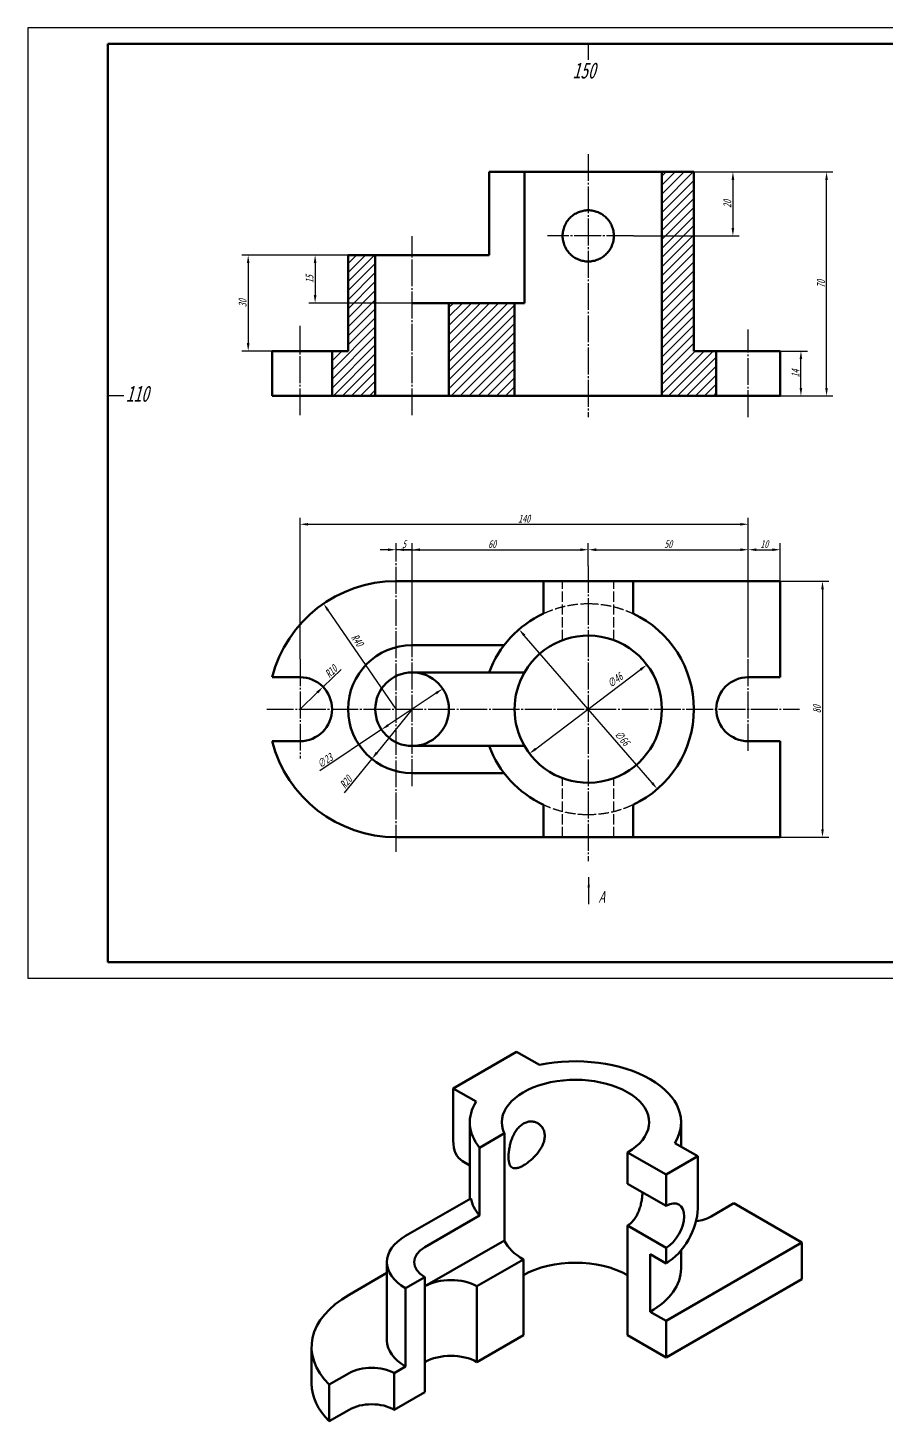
# Model space of a CAD drawing. Header units: millimetres. Extents: x -334 to 3025, y 133 to 867.
# Drawn here: x 2151.1 to 2419.2, y 145.9 to 581.2 of the extents above; entities that cross this region are included whole.
import ezdxf

# ---------------------------------------------------------------- set-up
doc = ezdxf.new("R2010")
doc.units = ezdxf.units.MM
doc.header["$LTSCALE"] = 0.8
doc.header["$PDMODE"] = 33
doc.header["$PDSIZE"] = 1.5
doc.linetypes.add('myCENTER', pattern=[18, 15, -1, 1, -1])
doc.linetypes.add('myHIDDEN', pattern=[5, 4, -1])
doc.layers.get('Defpoints').update_dxf_attribs({"lineweight": 20})
for name, color, linetype, lineweight in [('答案中心线', 1, 'myCENTER', 25), ('答案剖面线', 1, 'Continuous', 25), ('答案尺寸', 1, 'Continuous', 25), ('答案文字', 1, 'Continuous', 25), ('答案标注', 1, 'Continuous', 25), ('答案粗实线', 1, 'Continuous', 50), ('答案细实线', 1, 'Continuous', 25), ('答案虚线', 1, 'myHIDDEN', 25)]:
    doc.layers.add(name, color=color, linetype=linetype, lineweight=lineweight)
doc.styles.add('字母标注-2.5号', font='txt.shx', dxfattribs={"width": 0.7, "oblique": 15, "height": 2.5})
doc.styles.add('尺寸文字1-2.5号', font='SimSun.ttf', dxfattribs={"width": 0.7, "oblique": 15, "height": 2.5})
doc.dimstyles.new('尺寸25', dxfattribs={"dimtxt": 2.5, "dimasz": 2.5, "dimexe": 2, "dimexo": 0, "dimgap": 0.5, "dimtad": 1, "dimdec": 0, "dimdsep": 46, "dimtxsty": '尺寸文字1-2.5号', "dimcen": 0, "dimadec": 0, "dimazin": 0, "dimtfac": 1, "dimtdec": 0, "dimtmove": 0, "dimatfit": 3, "dimfxl": 0, "dimarcsym": 0})
pattern_1 = [(2e-12, (1262.2031, -1093.3789), (-6e-14, 2), [])]
pattern_2 = [(8e-13, (-1031.6647, 1200.489), (-3e-14, 2), [])]

# ---------------------------------------------------------------- blocks, each defined once
blk = doc.blocks.new('*D50')
at = {"layer": 'Defpoints', "color": 0}
for p in [(2243.32, 375.29), (2236.13, 368.34)]:
    blk.add_point(p, dxfattribs=at)
at = {"layer": '答案尺寸', "color": 0, "lineweight": -2}
for p, q in [((2243.32, 375.29), (2248.96, 380.75)), ((2236.13, 368.34), (2241.52, 373.55))]:
    blk.add_line(p, q, dxfattribs=at)
at = {"layer": '答案尺寸', "color": 0}
blk.add_solid([(2241.23, 373.85), (2241.81, 373.25), (2243.32, 375.29)], dxfattribs=at)
at = {"layer": '答案尺寸', "color": 0, "insert": (2245.82, 380.15), "char_height": 2.5, "attachment_point": 5, "rotation": 44.0777, "style": '尺寸文字1-2.5号'}
blk.add_mtext('R10', dxfattribs=at)
blk = doc.blocks.new('*D51')
at = {"layer": 'Defpoints', "color": 0}
for p in [(2280.69, 374.72), (2261.57, 361.95)]:
    blk.add_point(p, dxfattribs=at)
at = {"layer": '答案尺寸', "color": 0, "lineweight": -2}
for p, q in [((2278.62, 373.34), (2263.65, 363.34)), ((2261.57, 361.95), (2242.33, 349.09))]:
    blk.add_line(p, q, dxfattribs=at)
at = {"layer": '答案尺寸', "color": 0}
for points in [[(2278.38, 373.68), (2278.85, 372.99), (2280.69, 374.72)], [(2263.42, 363.68), (2263.88, 362.99), (2261.57, 361.95)]]:
    blk.add_solid(points, dxfattribs=at)
at = {"layer": '答案尺寸', "color": 0, "insert": (2243.88, 352.23), "char_height": 2.5, "attachment_point": 5, "rotation": 33.7504, "style": '尺寸文字1-2.5号'}
blk.add_mtext('∅23', dxfattribs=at)
blk = doc.blocks.new('*D52')
at = {"layer": 'Defpoints', "color": 0}
for p in [(2271.13, 368.34), (2258.55, 352.79)]:
    blk.add_point(p, dxfattribs=at)
at = {"layer": '答案尺寸', "color": 0, "lineweight": -2}
for p, q in [((2271.13, 368.34), (2260.12, 354.73)), ((2258.55, 352.79), (2249.94, 342.16))]:
    blk.add_line(p, q, dxfattribs=at)
at = {"layer": '答案尺寸', "color": 0}
blk.add_solid([(2259.8, 355), (2260.45, 354.47), (2258.55, 352.79)], dxfattribs=at)
at = {"layer": '答案尺寸', "color": 0, "insert": (2250.45, 345.57), "char_height": 2.5, "attachment_point": 5, "rotation": 51.0076, "style": '尺寸文字1-2.5号'}
blk.add_mtext('R20', dxfattribs=at)
blk = doc.blocks.new('*D53')
at = {"layer": 'Defpoints', "color": 0}
for p in [(2243.47, 401.3), (2266.13, 368.34)]:
    blk.add_point(p, dxfattribs=at)
at = {"layer": '答案尺寸', "color": 0, "lineweight": -2}
blk.add_line((2266.13, 368.34), (2244.89, 399.24), dxfattribs=at)
at = {"layer": '答案尺寸', "color": 0}
blk.add_solid([(2245.23, 399.47), (2244.55, 399), (2243.47, 401.3)], dxfattribs=at)
at = {"layer": '答案尺寸', "color": 0, "insert": (2254.03, 389.9), "char_height": 2.5, "attachment_point": 5, "rotation": 304.5059, "style": '尺寸文字1-2.5号'}
blk.add_mtext('R40', dxfattribs=at)
blk = doc.blocks.new('*D54')
at = {"layer": 'Defpoints', "color": 0}
for p in [(2266.13, 418.17), (2266.13, 414.91), (2271.13, 392.76)]:
    blk.add_point(p, dxfattribs=at)
at = {"layer": '答案尺寸', "color": 0, "lineweight": -2}
for p, q in [((2263.63, 418.17), (2261.13, 418.17)), ((2266.13, 414.91), (2266.13, 420.17)), ((2271.13, 418.17), (2266.13, 418.17)), ((2271.13, 392.76), (2271.13, 420.17)), ((2273.63, 418.17), (2276.13, 418.17))]:
    blk.add_line(p, q, dxfattribs=at)
at = {"layer": '答案尺寸', "color": 0}
for points in [[(2263.63, 418.59), (2263.63, 417.75), (2266.13, 418.17)], [(2273.63, 418.59), (2273.63, 417.75), (2271.13, 418.17)]]:
    blk.add_solid(points, dxfattribs=at)
at = {"layer": '答案尺寸', "color": 0, "insert": (2268.63, 419.92), "char_height": 2.5, "attachment_point": 5, "style": '尺寸文字1-2.5号'}
blk.add_mtext('5', dxfattribs=at)
blk = doc.blocks.new('*D55')
at = {"layer": 'Defpoints', "color": 0}
for p in [(2326.13, 418.17), (2266.13, 414.91), (2326.13, 413.15)]:
    blk.add_point(p, dxfattribs=at)
at = {"layer": '答案尺寸', "color": 0, "lineweight": -2}
for p, q in [((2266.13, 414.91), (2266.13, 420.17)), ((2268.63, 418.17), (2323.63, 418.17)), ((2326.13, 413.15), (2326.13, 420.17))]:
    blk.add_line(p, q, dxfattribs=at)
at = {"layer": '答案尺寸', "color": 0}
for points in [[(2268.63, 418.59), (2268.63, 417.75), (2266.13, 418.17)], [(2323.63, 418.59), (2323.63, 417.75), (2326.13, 418.17)]]:
    blk.add_solid(points, dxfattribs=at)
at = {"layer": '答案尺寸', "color": 0, "insert": (2296.13, 419.92), "char_height": 2.5, "attachment_point": 5, "style": '尺寸文字1-2.5号'}
blk.add_mtext('60', dxfattribs=at)
blk = doc.blocks.new('*D56')
at = {"layer": 'Defpoints', "color": 0}
for p in [(2376.13, 418.17), (2326.13, 413.15), (2376.13, 387.53)]:
    blk.add_point(p, dxfattribs=at)
at = {"layer": '答案尺寸', "color": 0, "lineweight": -2}
for p, q in [((2326.13, 413.15), (2326.13, 420.17)), ((2328.63, 418.17), (2373.63, 418.17)), ((2376.13, 387.53), (2376.13, 420.17))]:
    blk.add_line(p, q, dxfattribs=at)
at = {"layer": '答案尺寸', "color": 0}
for points in [[(2328.63, 418.59), (2328.63, 417.75), (2326.13, 418.17)], [(2373.63, 418.59), (2373.63, 417.75), (2376.13, 418.17)]]:
    blk.add_solid(points, dxfattribs=at)
at = {"layer": '答案尺寸', "color": 0, "insert": (2351.13, 419.92), "char_height": 2.5, "attachment_point": 5, "style": '尺寸文字1-2.5号'}
blk.add_mtext('50', dxfattribs=at)
blk = doc.blocks.new('*D57')
at = {"layer": 'Defpoints', "color": 0}
for p in [(2386.13, 418.17), (2386.13, 408.34), (2376.13, 387.53)]:
    blk.add_point(p, dxfattribs=at)
at = {"layer": '答案尺寸', "color": 0, "lineweight": -2}
for p, q in [((2376.13, 387.53), (2376.13, 420.17)), ((2378.63, 418.17), (2383.63, 418.17)), ((2386.13, 408.34), (2386.13, 420.17))]:
    blk.add_line(p, q, dxfattribs=at)
at = {"layer": '答案尺寸', "color": 0}
for points in [[(2378.63, 418.59), (2378.63, 417.75), (2376.13, 418.17)], [(2383.63, 418.59), (2383.63, 417.75), (2386.13, 418.17)]]:
    blk.add_solid(points, dxfattribs=at)
at = {"layer": '答案尺寸', "color": 0, "insert": (2381.13, 419.92), "char_height": 2.5, "attachment_point": 5, "style": '尺寸文字1-2.5号'}
blk.add_mtext('10', dxfattribs=at)
blk = doc.blocks.new('*D58')
at = {"layer": 'Defpoints', "color": 0}
for p in [(2376.13, 426.12), (2236.13, 384.56), (2376.13, 384.56)]:
    blk.add_point(p, dxfattribs=at)
at = {"layer": '答案尺寸', "color": 0, "lineweight": -2}
for p, q in [((2236.13, 384.56), (2236.13, 428.12)), ((2376.13, 384.56), (2376.13, 428.12)), ((2238.63, 426.12), (2373.63, 426.12))]:
    blk.add_line(p, q, dxfattribs=at)
at = {"layer": '答案尺寸', "color": 0}
for points in [[(2238.63, 426.53), (2238.63, 425.7), (2236.13, 426.12)], [(2373.63, 426.53), (2373.63, 425.7), (2376.13, 426.12)]]:
    blk.add_solid(points, dxfattribs=at)
at = {"layer": '答案尺寸', "color": 0, "insert": (2306.13, 427.87), "char_height": 2.5, "attachment_point": 5, "style": '尺寸文字1-2.5号'}
blk.add_mtext('140', dxfattribs=at)
blk = doc.blocks.new('*D59')
at = {"layer": 'Defpoints', "color": 0}
for p in [(2344.47, 382.21), (2307.79, 354.46)]:
    blk.add_point(p, dxfattribs=at)
at = {"layer": '答案尺寸', "color": 0, "lineweight": -2}
blk.add_line((2309.79, 355.97), (2342.48, 380.71), dxfattribs=at)
at = {"layer": '答案尺寸', "color": 0}
for points in [[(2342.23, 381.04), (2342.73, 380.37), (2344.47, 382.21)], [(2309.53, 356.3), (2310.04, 355.63), (2307.79, 354.46)]]:
    blk.add_solid(points, dxfattribs=at)
at = {"layer": '答案尺寸', "color": 0, "insert": (2334.46, 377.4), "char_height": 2.5, "attachment_point": 5, "rotation": 37.1159, "style": '尺寸文字1-2.5号'}
blk.add_mtext('∅46', dxfattribs=at)
blk = doc.blocks.new('*D60')
at = {"layer": 'Defpoints', "color": 0}
for p in [(2304.53, 393.28), (2347.73, 343.39)]:
    blk.add_point(p, dxfattribs=at)
at = {"layer": '答案尺寸', "color": 0, "lineweight": -2}
blk.add_line((2346.1, 345.28), (2306.17, 391.39), dxfattribs=at)
at = {"layer": '答案尺寸', "color": 0}
for points in [[(2306.48, 391.67), (2305.85, 391.12), (2304.53, 393.28)], [(2346.41, 345.55), (2345.78, 345.01), (2347.73, 343.39)]]:
    blk.add_solid(points, dxfattribs=at)
at = {"layer": '答案尺寸', "color": 0, "insert": (2336.71, 359.33), "char_height": 2.5, "attachment_point": 5, "rotation": 310.8893, "style": '尺寸文字1-2.5号'}
blk.add_mtext('∅66', dxfattribs=at)
blk = doc.blocks.new('*D61')
at = {"layer": 'Defpoints', "color": 0}
for p in [(2386.13, 408.34), (2386.13, 328.34), (2399.3, 328.34)]:
    blk.add_point(p, dxfattribs=at)
at = {"layer": '答案尺寸', "color": 0, "lineweight": -2}
for p, q in [((2386.13, 408.34), (2401.3, 408.34)), ((2399.3, 405.84), (2399.3, 330.84)), ((2386.13, 328.34), (2401.3, 328.34))]:
    blk.add_line(p, q, dxfattribs=at)
at = {"layer": '答案尺寸', "color": 0}
for points in [[(2398.89, 405.84), (2399.72, 405.84), (2399.3, 408.34)], [(2398.89, 330.84), (2399.72, 330.84), (2399.3, 328.34)]]:
    blk.add_solid(points, dxfattribs=at)
at = {"layer": '答案尺寸', "color": 0, "insert": (2397.55, 368.34), "char_height": 2.5, "attachment_point": 5, "rotation": 90, "style": '尺寸文字1-2.5号'}
blk.add_mtext('80', dxfattribs=at)
blk = doc.blocks.new('*D62')
at = {"layer": 'Defpoints', "color": 0}
for p in [(2251.13, 510.24), (2240.84, 495.24), (2271.13, 495.24)]:
    blk.add_point(p, dxfattribs=at)
at = {"layer": '答案尺寸', "color": 0, "lineweight": -2}
for p, q in [((2251.13, 510.24), (2238.84, 510.24)), ((2240.84, 507.74), (2240.84, 497.74)), ((2271.13, 495.24), (2238.84, 495.24))]:
    blk.add_line(p, q, dxfattribs=at)
at = {"layer": '答案尺寸', "color": 0}
for points in [[(2240.42, 507.74), (2241.26, 507.74), (2240.84, 510.24)], [(2240.42, 497.74), (2241.26, 497.74), (2240.84, 495.24)]]:
    blk.add_solid(points, dxfattribs=at)
at = {"layer": '答案尺寸', "color": 0, "insert": (2239.09, 502.74), "char_height": 2.5, "attachment_point": 5, "rotation": 90, "style": '尺寸文字1-2.5号'}
blk.add_mtext('15', dxfattribs=at)
blk = doc.blocks.new('*D63')
at = {"layer": 'Defpoints', "color": 0}
for p in [(2251.13, 510.24), (2219.94, 480.24), (2227.4, 480.24)]:
    blk.add_point(p, dxfattribs=at)
at = {"layer": '答案尺寸', "color": 0, "lineweight": -2}
for p, q in [((2251.13, 510.24), (2217.94, 510.24)), ((2219.94, 507.74), (2219.94, 482.74)), ((2227.4, 480.24), (2217.94, 480.24))]:
    blk.add_line(p, q, dxfattribs=at)
at = {"layer": '答案尺寸', "color": 0}
for points in [[(2219.52, 507.74), (2220.35, 507.74), (2219.94, 510.24)], [(2219.52, 482.74), (2220.35, 482.74), (2219.94, 480.24)]]:
    blk.add_solid(points, dxfattribs=at)
at = {"layer": '答案尺寸', "color": 0, "insert": (2218.19, 495.24), "char_height": 2.5, "attachment_point": 5, "rotation": 90, "style": '尺寸文字1-2.5号'}
blk.add_mtext('30', dxfattribs=at)
blk = doc.blocks.new('*D64')
at = {"layer": 'Defpoints', "color": 0}
for p in [(2359.13, 536.24), (2340.24, 516.24), (2371.32, 516.24)]:
    blk.add_point(p, dxfattribs=at)
at = {"layer": '答案尺寸', "color": 0, "lineweight": -2}
for p, q in [((2359.13, 536.24), (2373.32, 536.24)), ((2371.32, 533.74), (2371.32, 518.74)), ((2340.24, 516.24), (2373.32, 516.24))]:
    blk.add_line(p, q, dxfattribs=at)
at = {"layer": '答案尺寸', "color": 0}
for points in [[(2370.9, 533.74), (2371.74, 533.74), (2371.32, 536.24)], [(2370.9, 518.74), (2371.74, 518.74), (2371.32, 516.24)]]:
    blk.add_solid(points, dxfattribs=at)
at = {"layer": '答案尺寸', "color": 0, "insert": (2369.57, 526.24), "char_height": 2.5, "attachment_point": 5, "rotation": 90, "style": '尺寸文字1-2.5号'}
blk.add_mtext('20', dxfattribs=at)
blk = doc.blocks.new('*D65')
at = {"layer": 'Defpoints', "color": 0}
for p in [(2386.13, 480.24), (2392.57, 480.24), (2386.13, 466.24)]:
    blk.add_point(p, dxfattribs=at)
at = {"layer": '答案尺寸', "color": 0, "lineweight": -2}
for p, q in [((2386.13, 480.24), (2394.57, 480.24)), ((2392.57, 468.74), (2392.57, 477.74)), ((2386.13, 466.24), (2394.57, 466.24))]:
    blk.add_line(p, q, dxfattribs=at)
at = {"layer": '答案尺寸', "color": 0}
for points in [[(2392.15, 477.74), (2392.98, 477.74), (2392.57, 480.24)], [(2392.15, 468.74), (2392.98, 468.74), (2392.57, 466.24)]]:
    blk.add_solid(points, dxfattribs=at)
at = {"layer": '答案尺寸', "color": 0, "insert": (2390.82, 473.24), "char_height": 2.5, "attachment_point": 5, "rotation": 90, "style": '尺寸文字1-2.5号'}
blk.add_mtext('14', dxfattribs=at)
blk = doc.blocks.new('*D66')
at = {"layer": 'Defpoints', "color": 0}
for p in [(2359.13, 536.24), (2400.57, 536.24), (2386.13, 466.24)]:
    blk.add_point(p, dxfattribs=at)
at = {"layer": '答案尺寸', "color": 0, "lineweight": -2}
for p, q in [((2359.13, 536.24), (2402.57, 536.24)), ((2400.57, 468.74), (2400.57, 533.74)), ((2386.13, 466.24), (2402.57, 466.24))]:
    blk.add_line(p, q, dxfattribs=at)
at = {"layer": '答案尺寸', "color": 0}
for points in [[(2400.15, 533.74), (2400.98, 533.74), (2400.57, 536.24)], [(2400.15, 468.74), (2400.98, 468.74), (2400.57, 466.24)]]:
    blk.add_solid(points, dxfattribs=at)
at = {"layer": '答案尺寸', "color": 0, "insert": (2398.82, 501.24), "char_height": 2.5, "attachment_point": 5, "rotation": 90, "style": '尺寸文字1-2.5号'}
blk.add_mtext('70', dxfattribs=at)

msp = doc.modelspace()

# ---------------------------------------------------------------- hatches: boundary and pattern name
at = {"layer": '答案剖面线'}
h = msp.add_hatch(dxfattribs=at)
h.set_pattern_fill('_USER', color=256, scale=2, angle=45, style=0, pattern_type=0)
h.set_pattern_definition([(45, (-342.1336, -71.816), (-1.4142136, 1.4142136), [])])
h.paths.add_polyline_path([(2359.13, 480.24), (2359.13, 536.24), (2349.13, 536.24), (2349.13, 466.24), (2366.13, 466.24), (2366.13, 480.24)])
h.paths.add_polyline_path([(2303.13, 495.24), (2282.63, 495.24), (2282.63, 466.24), (2303.13, 466.24)])
h.paths.add_polyline_path([(2259.63, 466.24), (2259.63, 510.24), (2251.13, 510.24), (2251.13, 480.24), (2246.13, 480.24), (2246.13, 466.24)])
at = {"layer": '答案剖面线', "extrusion": (0.707107, 0.408248, -0.57735)}
h = msp.add_hatch(dxfattribs=at)
h.set_pattern_fill('_USER', color=256, scale=2, angle=45, style=0, pattern_type=0)
h.set_pattern_definition(pattern_2)
h.paths.add_polyline_path([(-990.65, 1241.5), (-978.63, 1229.48), (-970.15, 1237.97), (-982.17, 1249.99)])
h = msp.add_hatch(dxfattribs=at)
h.set_pattern_fill('_USER', color=256, scale=2, angle=45, style=0, pattern_type=0)
h.set_pattern_definition(pattern_2)
h.paths.add_polyline_path([(-1016.82, 1205.44), (-1009.74, 1198.37), (-989.95, 1218.17), (-1001.97, 1230.19), (-1006.21, 1225.94), (-1001.26, 1221)])
at = {"layer": '答案剖面线', "extrusion": (0.707107, -0.408248, 0.57735)}
h = msp.add_hatch(dxfattribs=at)
h.set_pattern_fill('_USER', color=256, scale=2, angle=45, style=0, pattern_type=0)
h.set_pattern_definition(pattern_1)
h.paths.add_polyline_path([(1302.51, -1133.68), (1323.01, -1113.18), (1308.52, -1098.68), (1288.01, -1119.19)])
h = msp.add_hatch(dxfattribs=at)
h.set_pattern_fill('_USER', color=256, scale=2, angle=45, style=0, pattern_type=0)
h.set_pattern_definition(pattern_1)
h.paths.add_polyline_path([(1271.75, -1102.92), (1302.86, -1071.81), (1296.85, -1065.8), (1275.64, -1087.01), (1272.1, -1083.48), (1262.2, -1093.38)])
at = {"layer": '答案剖面线', "extrusion": (0.707107, 0.408248, -0.57735)}
h = msp.add_hatch(dxfattribs=at)
h.set_pattern_fill('_USER', color=256, scale=2, angle=45, style=0, pattern_type=0)
h.set_pattern_definition(pattern_2)
h.paths.add_polyline_path([(-1019.64, 1188.47), (-1009.74, 1198.37), (-1021.77, 1210.39), (-1031.66, 1200.49)])

# ---------------------------------------------------------------- linework, layer by layer
at = {"layer": '答案中心线', "ltscale": 0.7}
for p, q in [((2326.13, 541.8), (2326.13, 459.59)), ((2271.13, 460.18), (2271.13, 516.18)), ((2340.24, 516.24), (2313.39, 516.24)), ((2236.13, 460.18), (2236.13, 488.18)), ((2376.13, 459.59), (2376.13, 486.99)), ((2266.13, 323.79), (2266.13, 414.91)), ((2326.13, 413.15), (2326.13, 320.81)), ((2271.13, 344.28), (2271.13, 392.76)), ((2376.13, 355.36), (2376.13, 387.53)), ((2236.13, 383.96), (2236.13, 384.56)), ((2236.13, 383.96), (2236.13, 352.98)), ((2225.71, 368.34), (2392.13, 368.34))]:
    msp.add_line(p, q, dxfattribs=at)
at = {"layer": '答案标注'}
for p, q in [((2326.29, 311.27), (2326.29, 315.82)), ((2326.29, 307.37), (2326.29, 311.27))]:
    msp.add_line(p, q, dxfattribs=at)
msp.add_lwpolyline([(2326.29, 315.82, 0, 0.7, 0), (2326.29, 312.59, 0.7, 0.7, 0)], format="xyseb", dxfattribs=at)
at = {"layer": '答案粗实线'}
for p, q in [((2566.13, 576.24), (2176.13, 576.24)), ((2176.13, 576.24), (2176.13, 289.24)), ((2266.13, 408.34), (2312.13, 408.34)), ((2312.13, 408.34), (2340.13, 408.34)), ((2312.13, 408.34), (2312.13, 398.22)), ((2340.13, 408.34), (2386.13, 408.34)), ((2340.13, 408.34), (2340.13, 398.22)), ((2386.13, 408.34), (2386.13, 378.34)), ((2271.13, 388.34), (2299.88, 388.34)), ((2271.13, 379.84), (2295.2, 379.84)), ((2295.2, 379.84), (2306.21, 379.84)), ((2236.13, 378.34), (2227.4, 378.34)), ((2386.13, 378.34), (2376.13, 378.34)), ((2227.4, 358.34), (2236.13, 358.34)), ((2376.13, 358.34), (2386.13, 358.34)), ((2386.13, 358.34), (2386.13, 328.34)), ((2295.2, 356.84), (2271.13, 356.84)), ((2306.21, 356.84), (2295.2, 356.84)), ((2299.88, 348.34), (2271.13, 348.34)), ((2312.13, 328.34), (2312.13, 338.45)), ((2340.13, 328.34), (2340.13, 338.45)), ((2312.13, 328.34), (2266.13, 328.34)), ((2312.13, 328.34), (2340.13, 328.34)), ((2386.13, 328.34), (2340.13, 328.34)), ((2176.13, 289.24), (2566.13, 289.24))]:
    msp.add_line(p, q, dxfattribs=at)
at = {"layer": '答案粗实线', "extrusion": (0, 1, 0)}
for p, q in [((2295.2, 510.24), (2295.2, 536.24)), ((2295.2, 536.24), (2306.21, 536.24)), ((2306.21, 536.24), (2306.21, 495.24)), ((2306.21, 536.24), (2349.13, 536.24)), ((2349.13, 536.24), (2349.13, 466.24)), ((2359.13, 536.24), (2349.13, 536.24)), ((2359.13, 480.24), (2359.13, 536.24)), ((2251.13, 510.24), (2251.13, 480.24)), ((2259.63, 510.24), (2251.13, 510.24)), ((2259.63, 510.24), (2271.13, 510.24)), ((2259.63, 466.24), (2259.63, 510.24)), ((2271.13, 510.24), (2295.2, 510.24)), ((2271.13, 495.24), (2282.63, 495.24)), ((2282.63, 495.24), (2282.63, 466.24)), ((2303.13, 495.24), (2282.63, 495.24)), ((2306.21, 495.24), (2303.13, 495.24)), ((2303.13, 466.24), (2303.13, 495.24)), ((2227.4, 466.24), (2227.4, 480.24)), ((2236.13, 480.24), (2227.4, 480.24)), ((2246.13, 480.24), (2236.13, 480.24)), ((2246.13, 480.24), (2246.13, 466.24)), ((2251.13, 480.24), (2246.13, 480.24)), ((2366.13, 480.24), (2359.13, 480.24)), ((2376.13, 480.24), (2366.13, 480.24)), ((2366.13, 466.24), (2366.13, 480.24)), ((2386.13, 480.24), (2376.13, 480.24)), ((2386.13, 466.24), (2386.13, 480.24)), ((2227.4, 466.24), (2236.13, 466.24)), ((2246.13, 466.24), (2236.13, 466.24)), ((2246.13, 466.24), (2259.63, 466.24)), ((2282.63, 466.24), (2259.63, 466.24)), ((2282.63, 466.24), (2303.13, 466.24)), ((2349.13, 466.24), (2303.13, 466.24)), ((2349.13, 466.24), (2366.13, 466.24)), ((2376.13, 466.24), (2366.13, 466.24)), ((2376.13, 466.24), (2386.13, 466.24))]:
    msp.add_line(p, q, dxfattribs=at)
at = {"layer": '答案粗实线', "extrusion": (2.77556e-17, 0.816497, 0.57735)}
for p, q in [((2283.97, 249.86, -25.35), (2303.77, 261.29, -41.51)), ((2303.77, 261.29, -41.51), (2310.92, 257.16, -35.67)), ((2283.97, 233.53, -36.89), (2283.97, 249.86, -25.35)), ((2283.97, 249.86, -25.35), (2291.12, 245.73, -19.5)), ((2289.15, 215.29, -27.27), (2289.15, 239.25, -10.33)), ((2292.15, 231.31, 0.88), (2299.94, 235.81, -5.47)), ((2299.94, 235.81, -5.47), (2299.94, 202.33, -29.15)), ((2355.15, 231.62, -15.72), (2355.15, 239.25, -10.33)), ((2292.15, 210.08, -14.13), (2292.15, 231.31, 0.88)), ((2360.34, 228.63, 4.68), (2353.18, 232.76, -1.16)), ((2289.15, 225.8, -43.11), (2286.87, 227.12, -44.98)), ((2338.42, 229.86, 2.94), (2338.42, 220.06, -3.98)), ((2350.44, 222.92, 12.76), (2338.42, 229.86, 2.94)), ((2350.44, 222.92, 12.76), (2360.34, 228.63, 4.68)), ((2360.34, 228.63, 4.68), (2360.34, 212.3, -6.87)), ((2350.44, 213.12, 5.83), (2350.44, 222.92, 12.76)), ((2338.42, 220.06, -3.98), (2350.44, 213.12, 5.83)), ((2269.12, 203.73, -5.14), (2289.45, 215.47, -21.74)), ((2364.58, 209.85, -65.76), (2371.65, 213.93, -71.53)), ((2371.65, 213.93, -71.53), (2392.86, 201.69, -54.21)), ((2275.13, 200.26, -0.23), (2292.15, 210.08, -14.13)), ((2338.42, 206.99, -13.22), (2338.42, 172.7, -37.47)), ((2350.44, 200.05, -3.41), (2338.42, 206.99, -13.22)), ((2299.94, 202.33, -29.15), (2275.13, 188.01, -8.89)), ((2392.86, 201.69, -54.21), (2350.44, 177.19, -19.57)), ((2392.86, 190.26, -62.3), (2392.86, 201.69, -54.21)), ((2305.89, 196.38, -20.73), (2291.39, 188.01, -8.89)), ((2305.89, 172.7, -37.47), (2305.89, 196.38, -20.73)), ((2345.49, 198.01, -10.91), (2350.44, 195.16, -6.87)), ((2345.49, 180.05, -23.61), (2345.49, 198.01, -10.91)), ((2350.44, 195.16, -6.87), (2350.44, 200.05, -3.41)), ((2355.15, 193.52, -42.67), (2355.15, 199.26, -38.61)), ((2251.44, 185.36, -31.12), (2263.26, 192.18, -40.77)), ((2263.26, 171.07, -10.91), (2263.26, 195.56, 6.41)), ((2275.13, 190.87, 13.05), (2269.12, 187.4, 17.96)), ((2269.12, 187.4, 17.96), (2269.12, 162.9, 0.63)), ((2275.13, 154.94, -12.36), (2275.13, 190.87, 13.05)), ((2291.39, 188.01, -8.89), (2291.39, 164.33, -25.63)), ((2350.44, 165.76, -27.66), (2392.86, 190.26, -62.3)), ((2350.44, 177.19, -19.57), (2345.49, 180.05, -23.61)), ((2350.44, 165.76, -27.66), (2350.44, 177.19, -19.57)), ((2291.39, 164.33, -25.63), (2305.89, 172.7, -37.47)), ((2338.42, 172.7, -37.47), (2350.44, 165.76, -27.66)), ((2239.73, 157.6, -16.11), (2239.73, 169.03, -8.03)), ((2269.12, 162.9, 0.63), (2265.58, 160.86, 3.52)), ((2251.44, 160.86, 3.52), (2245.27, 157.3, 8.56)), ((2245.27, 145.87, 0.48), (2245.27, 157.3, 8.56)), ((2265.58, 160.86, 3.52), (2265.58, 149.43, -4.56)), ((2265.58, 149.43, -4.56), (2275.13, 154.94, -12.36)), ((2245.27, 145.87, 0.48), (2251.44, 149.43, -4.56))]:
    msp.add_line(p, q, dxfattribs=at)
at = {"layer": '答案粗实线'}
for centre, radius, start, end in [((2266.13, 368.34), 40, 90, 165.5225), ((2326.13, 368.34), 33, 115.1027, 159.6053), ((2326.13, 368.34), 33, 295.1027, 64.8973), ((2271.13, 368.34), 20, 90, 270), ((2326.13, 368.34), 23, 210, 150), ((2271.13, 368.34), 11.5, 90, 270), ((2271.13, 368.34), 11.5, 270, 90), ((2326.13, 368.34), 23, 150, 210), ((2236.13, 368.34), 10, 270, 90), ((2376.13, 368.34), 10, 90, 270), ((2266.13, 368.34), 40, 194.4775, 270), ((2326.13, 368.34), 33, 200.3947, 244.8973)]:
    msp.add_arc(centre, radius, start, end, dxfattribs=at)
at = {"layer": '答案粗实线', "extrusion": (-2.77556e-17, -0.816497, -0.57735)}
for centre, radius, start, end in [((2322.15, -146.57, -189.38), 33, 250.1027, 19.8973), ((2322.15, -146.57, -189.38), 23, 165, 45), ((2322.15, -146.57, -189.38), 33, 155.3947, 199.8973), ((2283.26, -107.68, -163.38), 20, 135, 225), ((2283.26, -107.68, -163.38), 11.5, 135, 225), ((2283.26, -107.68, -148.38), 11.5, 225, 315), ((2279.73, -104.14, -133.38), 40, 149.4775, 225), ((2283.26, -107.68, -133.38), 20, 135, 180)]:
    msp.add_arc(centre, radius, start, end, dxfattribs=at)
at = {"layer": '答案粗实线', "extrusion": (0.707107, -0.408248, 0.57735)}
for centre, start, end in [((1354.13, -1114.59, 1498.37), 135, 180), ((1354.13, -1114.59, 1578.37), 225, 315)]:
    msp.add_arc(centre, 14, start, end, dxfattribs=at)
at = {"layer": '答案粗实线', "extrusion": (2.77556e-17, 0.816497, 0.57735)}
for centre, radius, start, end in [((-2322.15, -146.57, 163.38), 33, 7.6948, 24.6053), ((-2357.51, -181.92, 133.38), 10, 103.3034, 135), ((-2322.15, -146.57, 148.38), 23, 15, 45), ((-2322.15, -146.57, 119.38), 23, 225, 315), ((-2322.15, -146.57, 133.38), 33, 135, 180), ((-2283.26, -107.68, 119.38), 11.5, 225, 315), ((-2258.51, -82.93, 133.38), 10, 225, 315), ((-2279.73, -104.14, 119.38), 40, 0, 30.5225), ((-2258.51, -82.93, 119.38), 10, 225, 315)]:
    msp.add_arc(centre, radius, start, end, dxfattribs=at)
at = {"layer": '答案粗实线', "extrusion": (-0.707107, 0.408248, -0.57735)}
msp.add_arc((-1354.13, -1114.59, -1578.37), 8, 135, 315, dxfattribs=at)
at = {"layer": '答案粗实线'}
for points, knots in [([(2318.13, 516.24), (2318.13, 516.75), (2318.18, 517.27), (2318.39, 518.31), (2318.54, 518.82), (2318.95, 519.81), (2319.21, 520.28), (2319.79, 521.15), (2320.12, 521.55), (2320.83, 522.25), (2321.23, 522.58), (2322.1, 523.17), (2322.57, 523.42), (2323.55, 523.83), (2324.07, 523.99), (2325.1, 524.19), (2325.63, 524.24), (2326.64, 524.24), (2327.16, 524.19), (2328.2, 523.99), (2328.71, 523.83), (2329.7, 523.42), (2330.17, 523.17), (2331.04, 522.58), (2331.44, 522.25), (2332.14, 521.55), (2332.47, 521.15), (2333.06, 520.28), (2333.31, 519.81), (2333.72, 518.82), (2333.88, 518.31), (2334.08, 517.27), (2334.13, 516.75), (2334.13, 515.74), (2334.08, 515.21), (2333.88, 514.18), (2333.72, 513.66), (2333.31, 512.68), (2333.06, 512.21), (2332.47, 511.34), (2332.14, 510.94), (2331.44, 510.23), (2331.04, 509.9), (2330.17, 509.32), (2329.7, 509.06), (2328.71, 508.65), (2328.2, 508.5), (2327.16, 508.29), (2326.64, 508.24), (2325.63, 508.24), (2325.1, 508.29), (2324.07, 508.5), (2323.55, 508.65), (2322.57, 509.06), (2322.1, 509.32), (2321.23, 509.9), (2320.83, 510.23), (2320.12, 510.94), (2319.79, 511.34), (2319.21, 512.21), (2318.95, 512.68), (2318.54, 513.66), (2318.39, 514.18), (2318.18, 515.21), (2318.13, 515.74), (2318.13, 516.24)], [0, 0, 0, 0, 1.52102, 1.52102, 3.042039, 3.042039, 4.563059, 4.563059, 6.084079, 6.084079, 7.604254, 7.604254, 9.124428, 9.124428, 10.644603, 10.644603, 12.164778, 12.164778, 13.684953, 13.684953, 15.205128, 15.205128, 16.725303, 16.725303, 18.245477, 18.245477, 19.766497, 19.766497, 21.287517, 21.287517, 22.808536, 22.808536, 24.329556, 24.329556, 25.850576, 25.850576, 27.371595, 27.371595, 28.892615, 28.892615, 30.413635, 30.413635, 31.93381, 31.93381, 33.453984, 33.453984, 34.974159, 34.974159, 36.494334, 36.494334, 38.014509, 38.014509, 39.534684, 39.534684, 41.054859, 41.054859, 42.575034, 42.575034, 44.096053, 44.096053, 45.617073, 45.617073, 47.138093, 47.138093, 48.659112, 48.659112, 48.659112, 48.659112]), ([(2305.89, 238.84, -30.54), (2306.25, 239.04, -30.83), (2306.63, 239.21, -31.15), (2307.41, 239.44, -31.83), (2307.81, 239.5, -32.19), (2308.6, 239.51, -32.92), (2308.99, 239.47, -33.29), (2309.73, 239.27, -34.03), (2310.08, 239.13, -34.4), (2310.7, 238.76, -35.11), (2311, 238.54, -35.48), (2311.54, 237.99, -36.21), (2311.78, 237.68, -36.59), (2312.17, 236.99, -37.31), (2312.32, 236.61, -37.66), (2312.51, 235.81, -38.34), (2312.56, 235.4, -38.66), (2312.56, 234.57, -39.24), (2312.51, 234.13, -39.53), (2312.32, 233.23, -40.05), (2312.17, 232.77, -40.29), (2311.78, 231.86, -40.7), (2311.54, 231.4, -40.87), (2311, 230.53, -41.14), (2310.7, 230.1, -41.23), (2310.08, 229.31, -41.34), (2309.73, 228.92, -41.35), (2308.99, 228.15, -41.29), (2308.6, 227.79, -41.21), (2307.81, 227.1, -40.95), (2307.41, 226.79, -40.78), (2306.63, 226.23, -40.34), (2306.25, 225.98, -40.07), (2305.89, 225.77, -39.78)], [12.164778, 12.164778, 12.164778, 12.164778, 13.684953, 13.684953, 15.205128, 15.205128, 16.725303, 16.725303, 18.245477, 18.245477, 19.766497, 19.766497, 21.287517, 21.287517, 22.808536, 22.808536, 24.329556, 24.329556, 25.850576, 25.850576, 27.371595, 27.371595, 28.892615, 28.892615, 30.413635, 30.413635, 31.93381, 31.93381, 33.453984, 33.453984, 34.974159, 34.974159, 36.494334, 36.494334, 36.494334, 36.494334]), ([(2301.25, 228.45, -29.71), (2301.25, 228.87, -29.42), (2301.27, 229.32, -29.16), (2301.36, 230.28, -28.72), (2301.43, 230.79, -28.54), (2301.62, 231.82, -28.29), (2301.74, 232.34, -28.22), (2302.03, 233.36, -28.15), (2302.2, 233.86, -28.17), (2302.57, 234.8, -28.27), (2302.79, 235.27, -28.36), (2303.28, 236.17, -28.63), (2303.56, 236.6, -28.8), (2304.16, 237.39, -29.21), (2304.49, 237.75, -29.44), (2305.17, 238.37, -29.97), (2305.53, 238.63, -30.25), (2305.89, 238.84, -30.54)], [0, 0, 0, 0, 1.52102, 1.52102, 3.042039, 3.042039, 4.563059, 4.563059, 6.084079, 6.084079, 7.604254, 7.604254, 9.124428, 9.124428, 10.644603, 10.644603, 12.164778, 12.164778, 12.164778, 12.164778]), ([(2305.89, 225.77, -39.78), (2305.53, 225.57, -39.49), (2305.17, 225.39, -39.15), (2304.49, 225.1, -38.39), (2304.16, 225, -37.97), (2303.56, 224.88, -37.09), (2303.28, 224.86, -36.63), (2302.79, 224.91, -35.69), (2302.57, 224.98, -35.21), (2302.2, 225.2, -34.29), (2302.03, 225.35, -33.82), (2301.74, 225.75, -32.88), (2301.62, 225.99, -32.41), (2301.43, 226.57, -31.52), (2301.36, 226.91, -31.11), (2301.27, 227.64, -30.35), (2301.25, 228.04, -30.01), (2301.25, 228.45, -29.71)], [36.494334, 36.494334, 36.494334, 36.494334, 38.014509, 38.014509, 39.534684, 39.534684, 41.054859, 41.054859, 42.575034, 42.575034, 44.096053, 44.096053, 45.617073, 45.617073, 47.138093, 47.138093, 48.659112, 48.659112, 48.659112, 48.659112]), ([(2338.42, 206.99, -13.22), (2338.77, 207.2, -13.51), (2339.13, 207.46, -13.8), (2339.82, 208.08, -14.32), (2340.14, 208.44, -14.56), (2340.74, 209.23, -14.96), (2341.02, 209.66, -15.14), (2341.51, 210.57, -15.4), (2341.73, 211.04, -15.49), (2342.1, 211.97, -15.59), (2342.27, 212.47, -15.61), (2342.56, 213.49, -15.55), (2342.68, 214.02, -15.47), (2342.87, 215.04, -15.22), (2342.94, 215.55, -15.04), (2343.04, 216.51, -14.61), (2343.06, 216.96, -14.34), (2343.06, 217.38, -14.05)], [12.164778, 12.164778, 12.164778, 12.164778, 13.684953, 13.684953, 15.205128, 15.205128, 16.725303, 16.725303, 18.245477, 18.245477, 19.766497, 19.766497, 21.287517, 21.287517, 22.808536, 22.808536, 24.329556, 24.329556, 24.329556, 24.329556])]:
    msp.add_open_spline(points, degree=3, knots=knots, dxfattribs=at)
at = {"layer": '答案细实线'}
for p, q in [((2571.13, 581.24), (2151.13, 581.24)), ((2151.13, 581.24), (2151.13, 284.24)), ((2326.13, 576.24), (2326.13, 571.24)), ((2181.13, 466.24), (2176.13, 466.24)), ((2151.13, 284.24), (2571.13, 284.24))]:
    msp.add_line(p, q, dxfattribs=at)
at = {"layer": '答案虚线'}
for p, q in [((2318.13, 389.9), (2318.13, 408.34)), ((2334.13, 389.9), (2334.13, 408.34)), ((2318.13, 328.34), (2318.13, 346.77)), ((2334.13, 328.34), (2334.13, 346.77))]:
    msp.add_line(p, q, dxfattribs=at)
for points, knots in [([(2312.13, 398.22), (2312.13, 398.22), (2312.22, 398.26), (2312.58, 398.42), (2312.85, 398.55), (2313.57, 398.85), (2314.01, 399.03), (2315.04, 399.42), (2315.62, 399.62), (2316.85, 400.01), (2317.54, 400.21), (2319.06, 400.58), (2319.88, 400.75), (2321.6, 401.04), (2322.51, 401.15), (2324.32, 401.3), (2325.24, 401.34), (2326.13, 401.34)], [0, 0, 0, 0, 2.675808, 2.675808, 5.351616, 5.351616, 8.027424, 8.027424, 10.703232, 10.703232, 13.375542, 13.375542, 16.047851, 16.047851, 18.72016, 18.72016, 21.392469, 21.392469, 21.392469, 21.392469]), ([(2326.13, 401.34), (2327.02, 401.34), (2327.94, 401.3), (2329.76, 401.15), (2330.66, 401.04), (2332.38, 400.75), (2333.2, 400.58), (2334.72, 400.21), (2335.42, 400.01), (2336.65, 399.62), (2337.23, 399.42), (2338.25, 399.03), (2338.7, 398.85), (2339.41, 398.55), (2339.69, 398.42), (2340.05, 398.26), (2340.13, 398.22), (2340.13, 398.22)], [21.392469, 21.392469, 21.392469, 21.392469, 24.064778, 24.064778, 26.737088, 26.737088, 29.409397, 29.409397, 32.081706, 32.081706, 34.757514, 34.757514, 37.433322, 37.433322, 40.10913, 40.10913, 42.784938, 42.784938, 42.784938, 42.784938]), ([(2326.13, 335.34), (2325.24, 335.34), (2324.32, 335.37), (2322.51, 335.52), (2321.6, 335.64), (2319.88, 335.92), (2319.06, 336.09), (2317.54, 336.46), (2316.85, 336.66), (2315.62, 337.05), (2315.04, 337.25), (2314.01, 337.64), (2313.57, 337.82), (2312.85, 338.12), (2312.58, 338.25), (2312.22, 338.41), (2312.13, 338.45), (2312.13, 338.45)], [-21.392469, -21.392469, -21.392469, -21.392469, -18.72016, -18.72016, -16.047851, -16.047851, -13.375542, -13.375542, -10.703232, -10.703232, -8.027424, -8.027424, -5.351616, -5.351616, -2.675808, -2.675808, 0, 0, 0, 0]), ([(2340.13, 338.45), (2340.13, 338.45), (2340.05, 338.41), (2339.69, 338.25), (2339.41, 338.12), (2338.7, 337.82), (2338.25, 337.64), (2337.23, 337.25), (2336.65, 337.05), (2335.42, 336.66), (2334.72, 336.46), (2333.2, 336.09), (2332.38, 335.92), (2330.66, 335.64), (2329.76, 335.52), (2327.94, 335.37), (2327.02, 335.34), (2326.13, 335.34)], [-42.784938, -42.784938, -42.784938, -42.784938, -40.10913, -40.10913, -37.433322, -37.433322, -34.757514, -34.757514, -32.081706, -32.081706, -29.409397, -29.409397, -26.737088, -26.737088, -24.064778, -24.064778, -21.392469, -21.392469, -21.392469, -21.392469])]:
    msp.add_open_spline(points, degree=3, knots=knots, dxfattribs=at)

# ---------------------------------------------------------------- texts
at = {"layer": '答案文字', "style": '尺寸文字1-2.5号', "oblique": 15, "width": 0.7}
for s, p in [('150', (2321.27, 565.43)), ('110', (2181.75, 464.43))]:
    msp.add_text(s, height=5, dxfattribs=at).set_placement(p)
at = {"layer": '答案标注', "style": '字母标注-2.5号', "oblique": 15, "width": 0.7}
msp.add_text('A', height=3.5, dxfattribs=at).set_placement((2329.4, 307.95))

# ---------------------------------------------------------------- dimensions: what is measured, and where the dimension line sits
at = {"layer": '答案尺寸'}
for base, p1, p2, picture, middle in [((2371.32, 516.24), (2359.13, 536.24), (2340.24, 516.24), '*D64', (2369.57, 526.24)), ((2400.57, 536.24), (2386.13, 466.24), (2359.13, 536.24), '*D66', (2398.82, 501.24)), ((2219.94, 480.24), (2251.13, 510.24), (2227.4, 480.24), '*D63', (2218.19, 495.24)), ((2240.84, 495.24), (2251.13, 510.24), (2271.13, 495.24), '*D62', (2239.09, 502.74)), ((2392.57, 480.24), (2386.13, 466.24), (2386.13, 480.24), '*D65', (2390.82, 473.24)), ((2399.3, 328.34), (2386.13, 408.34), (2386.13, 328.34), '*D61', (2397.55, 368.34))]:
    dim = msp.add_linear_dim(base=base, p1=p1, p2=p2, angle=90, dimstyle='尺寸25', dxfattribs=at)
    dim.commit()
    dim.dimension.update_dxf_attribs({"geometry": picture, "text_midpoint": middle})
for base, p1, p2, picture, middle in [((2376.13, 426.12), (2236.13, 384.56), (2376.13, 384.56), '*D58', (2306.13, 427.87)), ((2266.13, 418.17), (2271.13, 392.76), (2266.13, 414.91), '*D54', (2268.63, 419.92))]:
    dim = msp.add_linear_dim(base=base, p1=p1, p2=p2, dimstyle='尺寸25', dxfattribs=at)
    dim.commit()
    dim.dimension.update_dxf_attribs({"geometry": picture, "text_midpoint": middle})
for base, p1, p2, picture, middle in [((2326.13, 418.17), (2266.13, 414.91), (2326.13, 413.15), '*D55', (2296.13, 419.92)), ((2376.13, 418.17), (2326.13, 413.15), (2376.13, 387.53), '*D56', (2351.13, 419.92)), ((2386.13, 418.17), (2376.13, 387.53), (2386.13, 408.34), '*D57', (2381.13, 419.92))]:
    dim = msp.add_linear_dim(base=base, p1=p1, p2=p2, dimstyle='尺寸25', override={"dimtmove": 1}, dxfattribs=at)
    dim.commit()
    dim.dimension.update_dxf_attribs({"geometry": picture, "text_midpoint": middle})
for center, mpoint, override, picture, middle in [((2266.13, 368.34), (2243.47, 401.3), {"dimtmove": 2}, '*D53', (2254.03, 389.9)), ((2236.13, 368.34), (2243.32, 375.29), {"dimatfit": 2}, '*D50', (2247.03, 378.89)), ((2271.13, 368.34), (2258.55, 352.79), {"dimatfit": 2}, '*D52', (2251.81, 344.47))]:
    dim = msp.add_radius_dim(center=center, mpoint=mpoint, dimstyle='尺寸25', override=override, dxfattribs=at)
    dim.commit()
    dim.dimension.update_dxf_attribs({"geometry": picture, "text_midpoint": middle, "dimtype": 164})
for p1, p2, override, picture, middle in [((2347.73, 343.39), (2304.53, 393.28), {"dimtmove": 2}, '*D60', (2336.71, 359.33)), ((2307.79, 354.46), (2344.47, 382.21), {"dimtmove": 2}, '*D59', (2334.46, 377.4)), ((2280.69, 374.72), (2261.57, 361.95), {"dimatfit": 2}, '*D51', (2244.86, 350.78))]:
    dim = msp.add_diameter_dim_2p(p1=p1, p2=p2, dimstyle='尺寸25', override=override, dxfattribs=at)
    dim.commit()
    dim.dimension.update_dxf_attribs({"geometry": picture, "text_midpoint": middle, "dimtype": 163})

doc.saveas('drawing.dxf')
